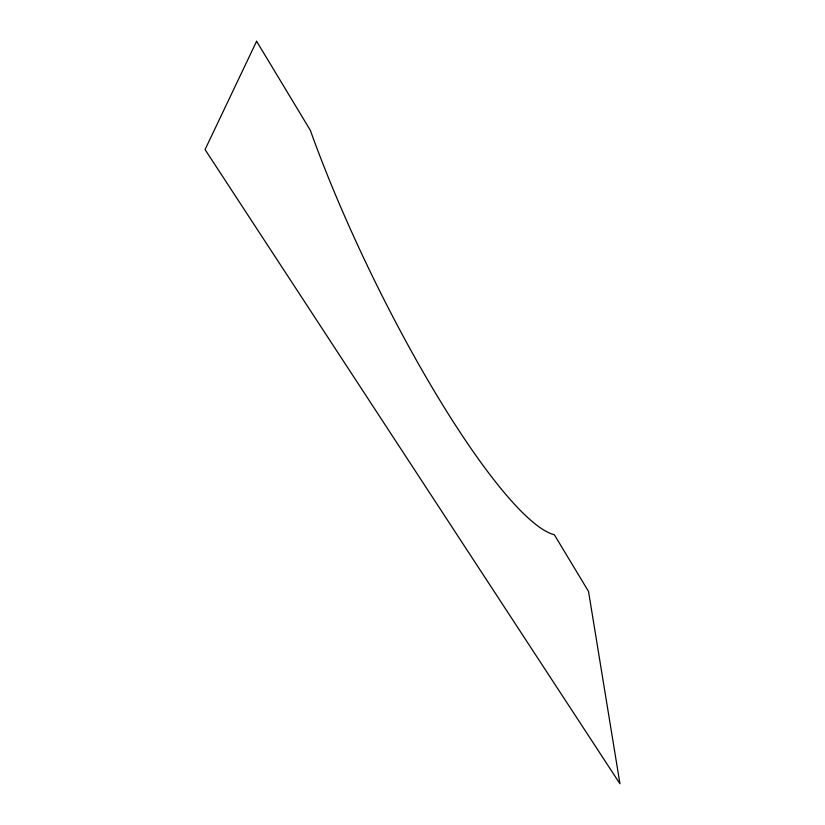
<?xml version="1.0" encoding="UTF-8"?>
<svg xmlns="http://www.w3.org/2000/svg" width="825" height="825" viewBox="0 0 825 825"><rect width="100%" height="100%" fill="white"/><g stroke="black" fill="none" stroke-linecap="round" stroke-linejoin="round"><path stroke-width="1.24" d="M256.606 41.25L205.054 149.583L619.946 783.75L588.524 591.432L554.338 534.755A315.191 59.586 64 0 1 310.334 130.309L256.606 41.25"/></g></svg>
